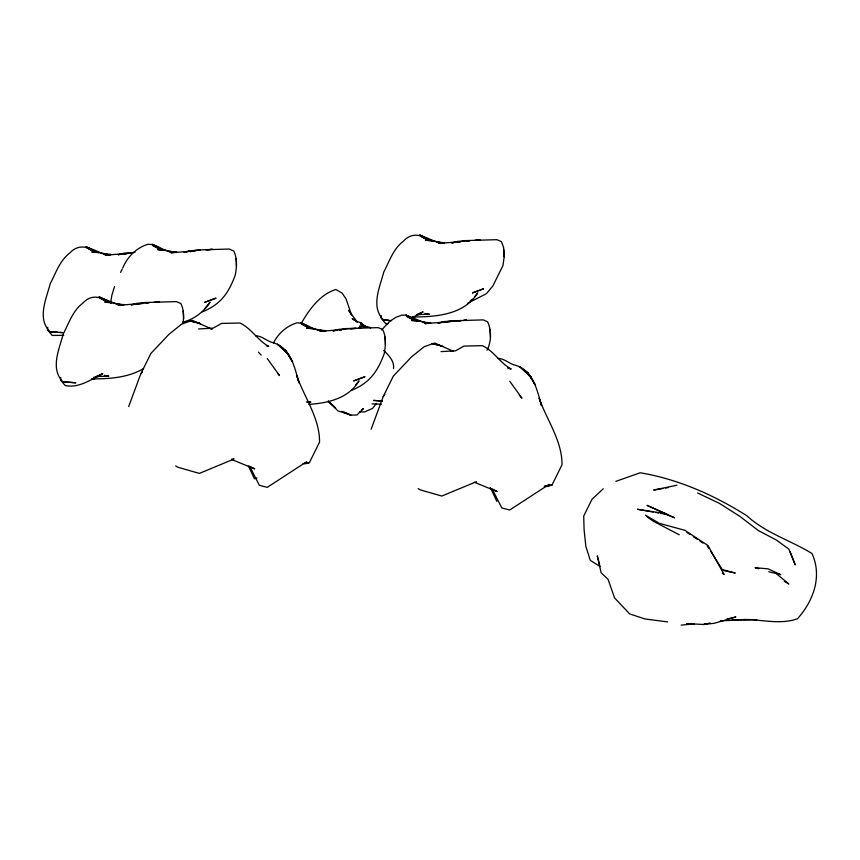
<?xml version="1.0" encoding="UTF-8"?>
<svg xmlns="http://www.w3.org/2000/svg" width="860" height="860" viewBox="0 0 860 860"><rect width="100%" height="100%" fill="white"/><g stroke="black" fill="none" stroke-linecap="round" stroke-linejoin="round"><path stroke-width="1.29" d="M47.741 327.327L47.418 329.81L52.202 335.432L63.715 335.368M60.78 377.486L60.458 379.969L65.231 385.581C78.98 388.365 90.913 379.496 102.598 373.788L99.212 375.067M381.313 315.555L380.991 318.039L385.764 323.661L388.129 323.747M182.954 323.725C184.018 317.017 183.986 309.74 180.858 303.558L176.397 301.602L144.34 302.559L137.03 304.171L142.33 303.623M195.209 251.066L189.92 251.614L197.22 249.991L229.287 249.034L233.737 251.002C237.489 258.355 236.672 267.008 235.328 274.867C228.663 293.335 220.31 304.666 202.315 311.858M341.506 329.928L338.862 330.208L346.171 328.584L378.228 327.628L382.678 329.595C386.441 336.937 385.613 345.602 384.28 353.46C377.615 371.928 369.252 383.248 351.256 390.451M450.468 321.78L443.846 322.457L451.145 320.844L483.212 319.888L487.663 321.844C491.608 330.648 491.447 341.721 487.018 350.256M460.218 241.972L457.563 242.251L464.873 240.628L496.94 239.671L501.391 241.638L503.519 247.089L504.175 256.85L502.982 265.503L492.887 285.918L486.438 293.679L467.442 303.376M110.671 302.892L111.843 295.346L114.541 286.52M128.678 406.597L140.76 373.917L150.855 353.503L169.044 334.239L181.75 324.037L192.35 320.361L212.065 329.197M371.133 429.248L383.216 396.567L393.31 376.153L411.499 356.889L424.206 346.698L434.805 343.011L453.37 351.299M120.572 272.405L122.249 268.997M122.819 267.868C127.28 256.989 136.439 247.68 147.845 244.315C156.531 243.853 163.497 251.152 172.075 252.335M273.437 343.054C278.049 333.637 286.692 325.918 296.786 322.909C305.106 322.328 311.707 329.337 319.845 330.562M301.032 323.822C308.869 309.923 320.06 294.281 335.873 289.508L342.119 293.099L346.042 298.893L351.579 315.018M376.379 403.372L372.584 408.414L364.317 412.026L359.716 411.8M381.593 329.971L389.612 321.457L395.879 317.329L401.77 315.168L405.898 315.093L424.829 322.822M355.814 384.829L359.018 380.862C348.719 398.449 327.767 403.157 308.912 404.383M474.526 296.872L477.719 292.905C464.088 315.029 435.622 316.974 412.155 316.974M204.841 308.622L210.066 302.269C203.669 311.836 194.263 319.339 182.954 322.081M140.76 373.917L142.416 372.004M383.216 396.567L384.871 394.654M603.279 488.738L591.992 499.305L583.703 516.075L584.091 529.696L585.843 546.304L590.283 560.354L600.054 566.514M361.544 410.209L363.371 408.629L356.954 415.004L350.901 415.133L337.883 410.876L328.466 401.373M306.687 461.702L267.277 487.34L259.354 485.309L249.636 466.142M549.142 484.363L509.733 510.002L501.81 507.97L492.092 488.802L497.112 491.554L474.301 482.234M143.599 368.542C128.183 377.723 109.231 378.97 91.611 378.894M470.323 300.688L472.484 299.258M411.94 317.759L423.131 311.868L419.755 313.137M476.558 481.643L441.793 496.059L420.486 489.942L418.111 488.63M615.889 481.353L640.184 472.774C678.239 479.117 714.241 495.188 746.727 515.667C765.69 533.103 790.415 540.263 811.98 553.485C822.472 576.372 813.42 601 797.5 618.738C780.02 625.016 761.38 619.34 743.459 619.49M257 477.966L254.452 478.794L248.389 466.012M304.719 463.916L309.471 462.519L319.565 442.094C319.726 417.874 304.289 397.546 296.7 375.433L299.065 382.979C294.722 368.005 290.852 347.719 273.394 342.774C267.051 341.409 262.322 335.938 255.603 335.765M544.832 486.481L551.926 485.169L562.021 464.755C562.182 440.524 546.745 420.196 539.155 398.083L541.52 405.64C537.178 390.666 533.308 370.37 515.85 365.425C509.507 364.07 504.777 358.598 498.058 358.426M93.665 377.336L100.835 375.96L95.933 376.605L108.844 376.099L105.028 375.96L106.393 376.185L104.425 375.283M416.616 314.814L421.378 314.029L416.466 314.685M710.145 622.973L703.716 624.478L686.603 623.618L693.063 623.736M726.883 619.071L735.891 616.964L714.251 623.285L703.716 624.478L706.264 623.919M676.895 485.212L653.686 490.071L662.909 488.48M337.367 330.089L332.981 330.95L339.087 329.305L356.051 328.294M442.352 322.349L437.966 323.209L444.072 321.565L461.035 320.543M303.064 463.626L309.471 462.519L305.579 462.841M544.24 486.502L551.926 485.169L545.444 485.717M665.543 488.029L668.177 487.566M416.509 314.631L419.035 314.223L416.831 314.405M95.965 376.562L98.502 376.153M416.509 314.685L429.377 314.169L425.56 314.029L426.925 314.255L424.958 313.352M126.646 253.743L124.001 254.023L135.095 252.195M207.131 249.83L212.431 249.292L205.776 249.798M466.84 241.294L469.485 241.015M476.107 240.327L480.084 239.918L474.763 240.338M146.297 303.214L148.952 302.946M155.574 302.258L159.541 301.849L154.22 302.258M350.783 328.971L356.072 328.423M358.727 328.154L361.372 327.875L358.717 328.079M455.757 321.231L461.057 320.683M681.152 625.123L694.321 623.909M442.341 322.221L424.98 323.65L430.774 322.887L423.367 322.36L427.334 322.962M337.356 329.96L319.995 331.39L325.789 330.627L318.394 330.111L322.349 330.713M198.574 328.961L213.108 328.154L221.536 323.425L239.929 323.016C251.528 328.402 257.635 340.463 268.739 346.387L266.363 345.709M441.029 351.611L455.563 350.805L463.991 346.085L482.385 345.666C493.984 351.052 500.09 363.113 511.195 369.037L507.637 368.037M720.325 620.855L750.877 619.49M231.791 459.057L234.103 458.993L199.337 473.409L178.031 467.292L175.655 465.98M734.547 619.63L732 619.673L756.692 619.695L754.37 619.619M468.109 240.843L457.8 241.348L451.693 242.993L457.176 241.929L438.707 243.434L444.502 242.671L437.095 242.154L442.384 242.95M200.455 250.217L190.146 250.712L184.04 252.356L189.523 251.292L171.054 252.797L176.848 252.034L169.441 251.518L174.73 252.313M132.139 252.593L124.227 253.119L118.121 254.764L123.603 253.7L105.135 255.205L110.929 254.442L103.533 253.926L110.134 254.925L98.427 252.41L91.816 252.044L98.889 252.636L93.052 251.045L86.817 247.809L95.191 252.517M147.576 302.774L137.267 303.279L131.15 304.924L136.632 303.849L118.164 305.364L123.958 304.601L116.562 304.075L121.84 304.881M372.047 403.867L381.496 404.243M388.559 320.264L383.463 319.877C370.466 306.784 379.851 287.208 383.743 272.115C389.408 261.311 393.203 248.895 403.34 241.251C414.982 228.588 427.151 239.306 439.729 242.971M57.545 332.239L49.891 331.648C36.905 318.555 46.29 298.979 50.17 283.886C55.846 273.082 59.641 260.666 69.778 253.023C80.646 241.305 92.106 249.647 103.823 254.012M60.092 332.433L62.64 332.637L49.891 331.648L52.987 332.143M373.562 400.384L382.485 401.072L373.659 400.47M391.3 320.64L383.463 319.877L386.559 320.371M544.573 486.255L547.175 486.566M413.208 316.942L414.81 317.2M92.665 378.873L94.267 379.12M66.016 382.302L62.93 381.797C49.934 368.704 59.319 349.138 63.199 334.046C68.875 323.242 72.67 310.825 82.807 303.171C94.439 290.519 106.608 301.237 119.185 304.902M667.715 621.92L644.936 618.953L629.67 613.911L614.556 597.915L608.106 579.371L601.14 572.792L597.281 555.861L599.742 565.332M653.213 512.044L637.411 509.281L663.243 513.291L674.638 517.806L646.989 505.347L667.693 514.581L661.114 513.431M655.847 512.506L658.48 512.968M450.608 350.837L453.112 351.332M209.41 328.423L211.915 328.918M722.185 570.245L735.257 573.039L722.303 569.567L710.833 551.561M442.491 242.896L431.989 240.639L425.388 240.273L432.462 240.864L426.614 239.274L420.379 236.038L427.721 240.155M176.053 252.517L164.335 250.002L157.735 249.636L164.808 250.228L158.96 248.648L152.725 245.401L161.11 250.109M427.56 322.855L418.261 320.855L411.66 320.479L418.734 321.081L412.886 319.49L406.651 316.254L413.993 320.371M322.575 330.595L313.287 328.595L306.676 328.23L313.75 328.821L307.912 327.23L301.677 323.994L309.009 328.112M121.959 304.816L111.456 302.559L104.845 302.193L111.918 302.795L106.081 301.204L99.846 297.969L107.177 302.086M768.743 571.75L776.247 573.577L788.813 583.983L784.352 581.263M441.782 346.064L432.053 343.505L442.997 346.387M758.864 568.739L755.005 567.686L768.077 568.847L780.772 574.684L776.913 573.631M350.977 314.05L348.558 310.191L357.223 322.005L352.159 318.619L355.954 321.06L360.662 322.683L365.392 326.284L360.372 323.844L367.059 327.026L359.555 326.198L369.392 327.165L370.531 328.24M231.845 459.584L254.657 468.893L250.636 466.7M341.839 411.273L350.901 415.133L344 412.23M697.654 493.017L719.304 503.304L739.89 516.376L758.38 530.588L776.042 539.833L788.899 549.121L795.263 564.955L790.039 551.69M679.239 534.78L653.127 521.138L646.946 516.795M645.484 515.151L659.276 523.342L684.839 530.298L708.038 545.584L724.141 574.534L722.518 573.179M686.904 532.372L690.118 534.511M693.332 536.651L697.611 539.51M699.75 540.94L702.964 543.079M355.954 321.06L357.223 322.005M383.646 350.396C388.602 355.298 394.546 360.953 393.536 368.607M328.122 401.201L335.594 408.016L328.423 401.265M519.332 395.277L521.956 398.191L509.743 381.26M258.505 352.17L261.128 355.094M277.748 373.595L279.5 375.54L267.288 358.598M362.952 325.671L360.662 322.683L362.071 324.897M707.253 545.939L708.683 548.185M490.297 487.502L496.908 501.444M503.702 249.077L504.175 256.85M489.974 329.283L490.447 337.066M384.99 337.034L385.463 344.806M236.048 258.441L236.522 266.213M183.158 310.998L183.631 318.781M215.838 298.205L204.863 302.258L215.838 298.205M483.481 288.831L472.516 292.894L483.481 288.831M364.78 376.787L353.804 380.851L364.78 376.787M466.356 320.135L463.701 320.414L466.356 320.135M75.669 382.786L62.93 381.797L75.669 382.786M310.664 402.125L306.88 402.007L310.664 402.125M198.757 322.909L189.598 320.844L200.541 323.736L198.757 322.909M423.636 236.715L419.615 234.877L428.269 239.521L423.636 236.715M409.908 316.931L405.898 315.093L414.541 319.737L409.908 316.931M155.982 246.089L151.973 244.24L160.616 248.884L155.982 246.089M304.935 324.671L300.914 322.833L309.557 327.477L304.935 324.671M90.074 248.486L86.054 246.648L94.697 251.292L90.074 248.486M103.103 298.646L99.083 296.808L107.736 301.452L103.103 298.646M522.461 369.058L519.891 366.854L531.072 377.164L522.461 369.058M280.005 346.408L277.436 344.193L288.616 354.503L280.005 346.408M530.996 377.798L527.47 372.197L535.113 384.667L530.996 377.798M288.53 355.148L285.015 349.547L292.658 362.006L288.53 355.148"/></g></svg>
